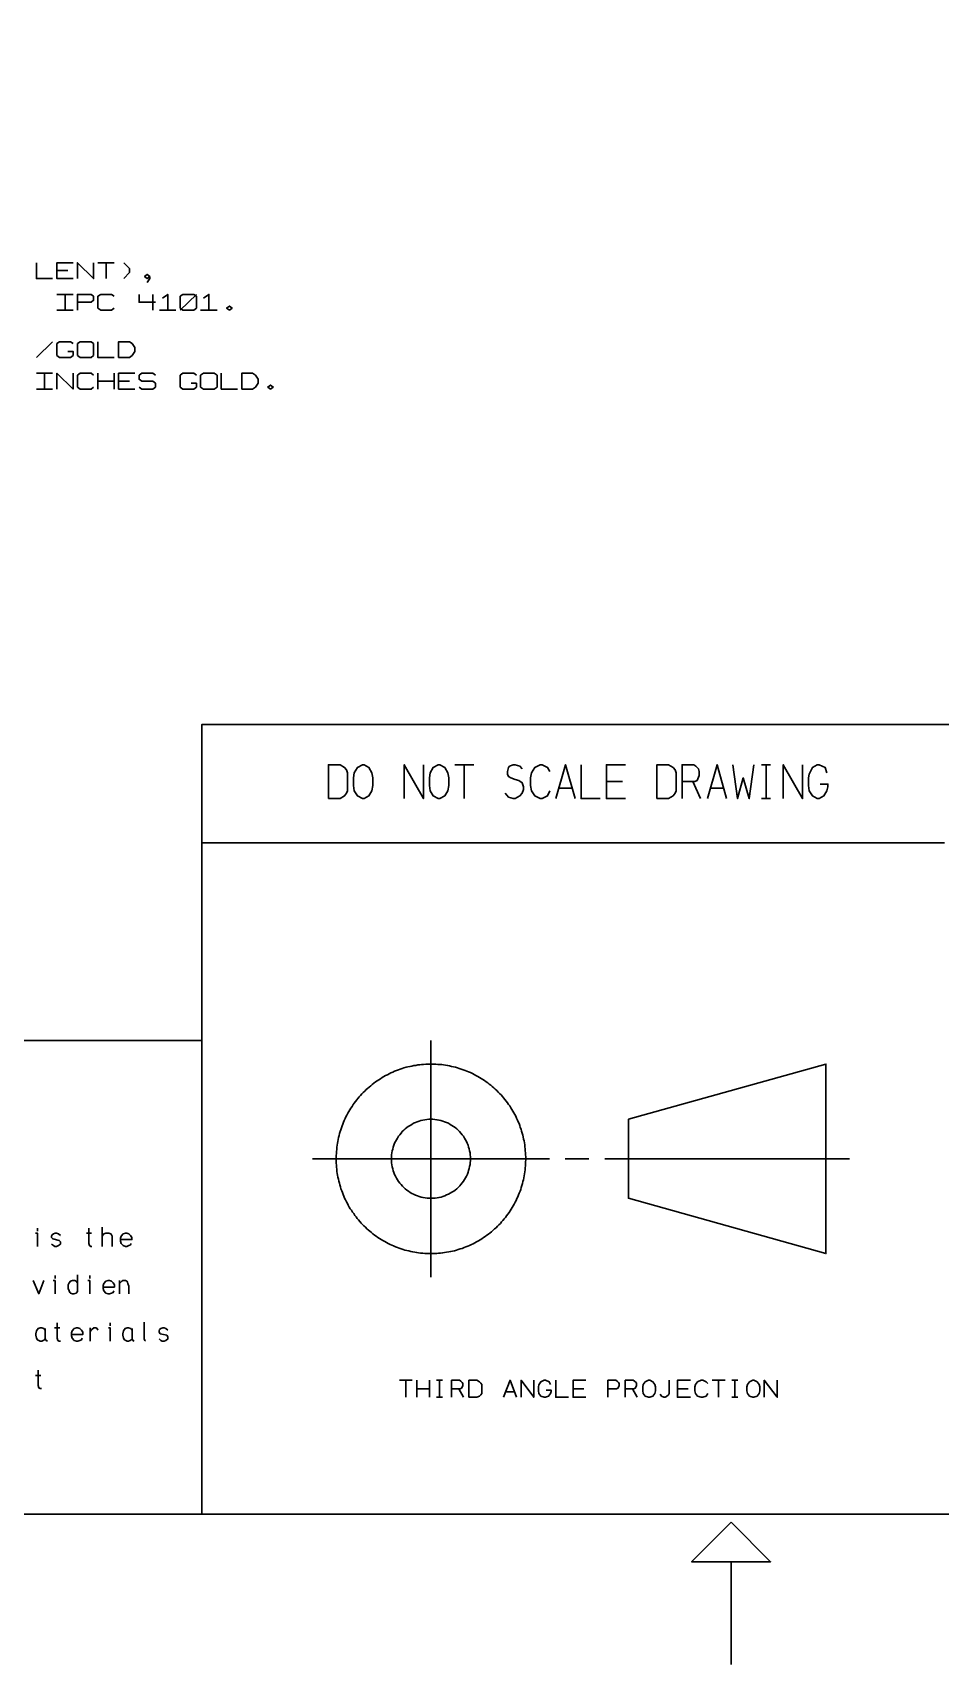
# Model space of a CAD drawing. Header units: millimetres. Extents: x 0 to 1189, y 35 to 806.
# Drawn here: x 472.9 to 630.9, y 35.5 to 319.6 of the extents above; entities that cross this region are included whole.
import ezdxf

# ---------------------------------------------------------------- set-up
doc = ezdxf.new("R2010")
doc.units = ezdxf.units.MM
doc.layers.add('Pen 1', color=7, linetype='Continuous')

msp = doc.modelspace()

# ---------------------------------------------------------------- linework, layer by layer
at = {"layer": 'Pen 1', "color": 7, "lineweight": 30}
for p, q in [((484.27, 279.52), (487.1, 279.52)), ((485.7, 279.52), (485.7, 276.77)), ((477.12, 278.15), (479.02, 278.15)), ((477.12, 274.02), (479.95, 274.02)), ((478.55, 274.02), (478.55, 271.27)), ((493.8, 274.02), (493.8, 271.27)), ((498.58, 271.27), (501.42, 274.02)), ((477.12, 271.27), (479.95, 271.27)), ((495, 271.27), (497.85, 271.27)), ((502.15, 271.27), (505, 271.27)), ((473.55, 263.02), (476.38, 265.77)), ((473.55, 260.27), (476.38, 260.27)), ((474.98, 260.27), (474.98, 257.52)), ((484.27, 257.52), (484.27, 260.27)), ((484.27, 258.9), (487.1, 258.9)), ((487.1, 260.27), (487.1, 257.52)), ((487.85, 258.9), (489.75, 258.9)), ((473.55, 257.52), (476.38, 257.52)), ((546.38, 192.1), (549.72, 192.1)), ((548.05, 186.23), (548.05, 192.1)), ((599.78, 192.1), (601.35, 192.1)), ((600.6, 186.23), (600.6, 192.1)), ((564.47, 188.05), (566.83, 188.05)), ((572.78, 189.2), (575.6, 189.2)), ((587.85, 189.2), (589.15, 186.23)), ((590.88, 188.05), (593.25, 188.05)), ((599.78, 186.23), (601.35, 186.23)), ((631.62, 178.5), (502.35, 178.5)), ((542.25, 144.12), (542.25, 102.88)), ((521.62, 123.5), (562.88, 123.5)), ((565.62, 123.5), (569.75, 123.5)), ((572.5, 123.5), (615.12, 123.5)), ((473.77, 111.45), (473.77, 110.93)), ((485.02, 111.57), (485.02, 108.25)), ((482.25, 110.55), (483.12, 110.55)), ((476.8, 103.2), (476.8, 102.68)), ((482.85, 103.2), (482.85, 102.68)), ((488.05, 102.3), (488.05, 100)), ((476.73, 94.05), (477.62, 94.05)), ((482.9, 94.05), (482.9, 91.75)), ((486.42, 94.95), (486.42, 94.43)), ((473.42, 85.8), (474.33, 85.8)), ((536.75, 84.93), (538.97, 84.93)), ((537.85, 81.97), (537.85, 84.93)), ((539.78, 81.97), (539.78, 84.93)), ((539.78, 83.47), (542, 83.47)), ((542, 84.93), (542, 81.97)), ((543.2, 84.93), (544.25, 84.93)), ((543.72, 81.97), (543.72, 84.93)), ((547.08, 83.47), (547.92, 81.97)), ((555.22, 82.9), (556.8, 82.9)), ((567, 83.47), (568.88, 83.47)), ((577.33, 83.47), (578.17, 81.97)), ((585.15, 83.47), (587.03, 83.47)), ((591.2, 84.93), (593.45, 84.93)), ((592.33, 81.97), (592.33, 84.93)), ((594.62, 84.93), (595.67, 84.93)), ((595.17, 81.97), (595.17, 84.93)), ((543.2, 81.97), (544.25, 81.97)), ((594.62, 81.97), (595.67, 81.97)), ((594.5, 35.47), (594.5, 53.35))]:
    msp.add_line(p, q, dxfattribs=at)
for points in [[(26.55, 776.72), (1162.45, 776.72), (1162.45, 61.62), (26.55, 61.62), (26.55, 776.72)], [(473.55, 279.52), (473.55, 276.77), (476.38, 276.77)], [(479.95, 276.77), (477.12, 276.77), (477.12, 279.52), (479.95, 279.52)], [(480.7, 276.77), (480.7, 279.52), (483.52, 276.77), (483.52, 279.52)], [(488.8, 276.77), (489.75, 277.83), (489.75, 278.5), (488.8, 279.52)], [(493.33, 277.12), (492.85, 276.77), (492.38, 277.12), (492.85, 277.48), (493.33, 277.12), (493.33, 276.77), (492.85, 276.1)], [(480.7, 271.27), (480.7, 274.02), (483.08, 274.02), (483.52, 273.7), (483.52, 273), (483.08, 272.65), (480.7, 272.65)], [(487.1, 271.62), (486.65, 271.27), (484.75, 271.27), (484.27, 271.62), (484.27, 273.7), (484.75, 274.02), (486.65, 274.02), (487.1, 273.7)], [(491.42, 274.02), (491.42, 272.65), (494.27, 272.65)], [(496.42, 271.27), (496.42, 274.02), (495.48, 273.35)], [(498.58, 271.62), (498.58, 273.7), (499.05, 274.02), (500.95, 274.02), (501.42, 273.7), (501.42, 271.62), (500.95, 271.27), (499.05, 271.27), (498.58, 271.62)], [(503.58, 271.27), (503.58, 274.02), (502.62, 273.35)], [(507.15, 271.27), (506.67, 271.62), (507.15, 271.98), (507.62, 271.62), (507.15, 271.27)], [(479.02, 264.08), (479.95, 264.08), (479.95, 263.38), (479.5, 263.02), (477.6, 263.02), (477.12, 263.38), (477.12, 265.45), (477.6, 265.77), (479.5, 265.77), (479.95, 265.45)], [(480.7, 263.38), (481.17, 263.02), (483.08, 263.02), (483.52, 263.38), (483.52, 265.45), (483.08, 265.77), (481.17, 265.77), (480.7, 265.45), (480.7, 263.38)], [(484.27, 265.77), (484.27, 263.02), (487.1, 263.02)], [(487.85, 263.02), (487.85, 265.77), (489.75, 265.77), (490.23, 265.45), (490.7, 264.75), (490.7, 264.08), (490.23, 263.38), (489.75, 263.02), (487.85, 263.02)], [(477.12, 257.52), (477.12, 260.27), (479.95, 257.52), (479.95, 260.27)], [(483.52, 257.88), (483.08, 257.52), (481.17, 257.52), (480.7, 257.88), (480.7, 259.92), (481.17, 260.27), (483.08, 260.27), (483.52, 259.92)], [(490.7, 257.52), (487.85, 257.52), (487.85, 260.27), (490.7, 260.27)], [(491.42, 257.88), (491.9, 257.52), (493.8, 257.52), (494.27, 257.88), (494.27, 258.55), (493.8, 258.9), (491.9, 258.9), (491.42, 259.25), (491.42, 259.92), (491.9, 260.27), (493.8, 260.27), (494.27, 259.92)], [(500.48, 258.55), (501.42, 258.55), (501.42, 257.88), (500.95, 257.52), (499.05, 257.52), (498.58, 257.88), (498.58, 259.92), (499.05, 260.27), (500.95, 260.27), (501.42, 259.92)], [(502.15, 257.88), (502.62, 257.52), (504.52, 257.52), (505, 257.88), (505, 259.92), (504.52, 260.27), (502.62, 260.27), (502.15, 259.92), (502.15, 257.88)], [(505.73, 260.27), (505.73, 257.52), (508.58, 257.52)], [(509.3, 257.52), (509.3, 260.27), (511.2, 260.27), (511.67, 259.92), (512.15, 259.25), (512.15, 258.55), (511.67, 257.88), (511.2, 257.52), (509.3, 257.52)], [(514.3, 257.52), (513.83, 257.88), (514.3, 258.23), (514.78, 257.88), (514.3, 257.52)], [(1162.45, 199.12), (502.35, 199.12), (502.35, 61.62), (1162.45, 61.62), (1162.45, 199.12)], [(524.38, 186.23), (524.38, 192.1), (526.42, 192.1), (527.2, 191.65), (527.53, 191.2), (527.72, 190.73), (527.72, 187.6), (527.53, 187.15), (527.2, 186.68), (526.42, 186.23), (524.38, 186.23)], [(530.6, 192.1), (530.3, 192.1), (529.45, 191.65), (528.88, 190.73), (528.78, 189.82), (528.78, 188.52), (528.88, 187.6), (529.45, 186.68), (530.3, 186.23), (530.6, 186.23), (531.45, 186.68), (531.97, 187.6), (532.12, 188.52), (532.12, 189.82), (531.97, 190.73), (531.45, 191.65), (530.6, 192.1)], [(537.58, 186.23), (537.58, 192.1), (540.92, 186.23), (540.92, 192.1)], [(543.8, 192.1), (543.5, 192.1), (542.65, 191.65), (542.08, 190.73), (541.97, 189.82), (541.97, 188.52), (542.08, 187.6), (542.65, 186.68), (543.5, 186.23), (543.8, 186.23), (544.65, 186.68), (545.17, 187.6), (545.33, 188.52), (545.33, 189.82), (545.17, 190.73), (544.65, 191.65), (543.8, 192.1)], [(558.15, 191.43), (557.72, 191.88), (556.92, 192.1), (556.55, 192.1), (555.92, 191.88), (555.75, 191.65), (555.55, 190.95), (555.55, 190.5), (555.75, 190.05), (556.15, 189.82), (556.92, 189.57), (557.55, 189.35), (558.15, 188.98), (558.35, 188.27), (558.35, 187.82), (558.15, 187.15), (557.72, 186.68), (556.92, 186.23), (556.55, 186.23), (555.75, 186.45), (555.17, 187.15)], [(562.92, 190.95), (562.55, 191.65), (561.62, 192.1), (561.25, 192.1), (560.3, 191.65), (559.75, 190.73), (559.58, 189.82), (559.58, 188.52), (559.75, 187.6), (560.3, 186.68), (561.25, 186.23), (561.62, 186.23), (562.55, 186.68), (562.92, 187.6)], [(563.97, 186.23), (565.65, 192.1), (567.33, 186.23)], [(568.38, 192.1), (568.38, 186.23), (571.72, 186.23)], [(576.12, 192.1), (572.78, 192.1), (572.78, 186.23), (576.12, 186.23)], [(581.58, 186.23), (581.58, 192.1), (583.62, 192.1), (584.4, 191.65), (584.75, 191.2), (584.92, 190.73), (584.92, 187.6), (584.75, 187.15), (584.4, 186.68), (583.62, 186.23), (581.58, 186.23)], [(585.97, 186.23), (585.97, 192.1), (588.03, 192.1), (588.38, 191.88), (588.8, 191.43), (588.95, 190.95), (588.95, 190.27), (588.58, 189.35), (588.2, 189.2), (585.97, 189.2)], [(590.38, 186.23), (592.05, 192.1), (593.72, 186.23)], [(594.78, 192.1), (595.62, 186.23), (596.6, 189.82), (597.65, 186.23), (598.47, 192.1)], [(603.58, 186.23), (603.58, 192.1), (606.95, 186.23), (606.95, 192.1)], [(611.17, 190.73), (610.85, 191.65), (609.8, 192.1), (609.5, 192.1), (608.67, 191.65), (608.1, 190.5), (607.97, 189.82), (607.97, 188.52), (608.1, 187.6), (608.67, 186.68), (609.5, 186.23), (609.8, 186.23), (610.65, 186.68), (611.17, 187.6), (611.35, 188.27), (611.35, 188.75), (610, 188.75)], [(502.35, 144.12), (331.83, 144.12), (331.83, 61.62), (502.35, 61.62), (502.35, 144.12)], [(558.75, 123.5), (558.75, 123.85), (558.72, 124.2), (558.7, 124.55), (558.67, 124.9), (558.65, 125.22), (558.6, 125.57), (558.58, 125.93), (558.5, 126.28), (558.45, 126.62), (558.38, 126.95), (558.3, 127.3), (558.22, 127.62), (558.12, 127.97), (558.03, 128.3), (557.92, 128.65), (557.8, 128.98), (557.7, 129.3), (557.58, 129.62), (557.42, 129.95), (557.3, 130.25), (557.15, 130.57), (557, 130.9), (556.83, 131.2), (556.67, 131.5), (556.5, 131.8), (556.33, 132.1), (556.12, 132.4), (555.95, 132.7), (555.75, 132.98), (555.55, 133.27), (555.33, 133.55), (555.12, 133.82), (554.9, 134.1), (554.67, 134.35), (554.45, 134.62), (554.2, 134.88), (553.95, 135.12), (553.7, 135.38), (553.45, 135.6), (553.2, 135.85), (552.92, 136.07), (552.67, 136.3), (552.4, 136.5), (552.12, 136.73), (551.83, 136.93), (551.55, 137.12), (551.25, 137.32), (550.97, 137.5), (550.67, 137.68), (550.38, 137.85), (550.08, 138.02), (549.75, 138.2), (549.45, 138.35), (549.12, 138.5), (548.8, 138.62), (548.5, 138.77), (548.17, 138.9), (547.85, 139.02), (547.5, 139.12), (547.17, 139.25), (546.85, 139.35), (546.5, 139.45), (546.17, 139.52), (545.83, 139.6), (545.5, 139.68), (545.15, 139.75), (544.8, 139.8), (544.45, 139.85), (544.12, 139.9), (543.78, 139.93), (543.42, 139.95), (543.08, 139.98), (542.72, 140), (542.38, 140), (542.03, 140), (541.67, 140), (541.33, 139.98), (540.97, 139.95), (540.62, 139.93), (540.3, 139.88), (539.95, 139.85), (539.6, 139.77), (539.25, 139.73), (538.9, 139.65), (538.58, 139.57), (538.22, 139.5), (537.9, 139.43), (537.55, 139.32), (537.22, 139.23), (536.9, 139.1), (536.58, 139), (536.25, 138.88), (535.92, 138.75), (535.6, 138.6), (535.28, 138.45), (534.97, 138.3), (534.65, 138.15), (534.35, 138), (534.05, 137.82), (533.75, 137.65), (533.45, 137.45), (533.15, 137.27), (532.88, 137.07), (532.58, 136.88), (532.3, 136.68), (532.03, 136.45), (531.75, 136.23), (531.47, 136), (531.22, 135.77), (530.97, 135.55), (530.72, 135.3), (530.47, 135.05), (530.22, 134.8), (530, 134.55), (529.75, 134.3), (529.53, 134.02), (529.33, 133.75), (529.1, 133.48), (528.9, 133.2), (528.7, 132.93), (528.5, 132.62), (528.3, 132.32), (528.12, 132.05), (527.95, 131.75), (527.78, 131.43), (527.6, 131.12), (527.45, 130.82), (527.3, 130.5), (527.15, 130.18), (527.03, 129.88), (526.88, 129.55), (526.78, 129.23), (526.65, 128.9), (526.53, 128.55), (526.42, 128.23), (526.33, 127.9), (526.25, 127.55), (526.17, 127.22), (526.1, 126.88), (526.03, 126.53), (525.95, 126.2), (525.9, 125.85), (525.85, 125.5), (525.83, 125.15), (525.8, 124.8), (525.78, 124.45), (525.75, 124.1), (525.75, 123.75), (525.75, 123.43), (525.75, 123.07), (525.75, 122.72), (525.78, 122.38), (525.8, 122.03), (525.85, 121.68), (525.88, 121.32), (525.92, 120.97), (526, 120.65), (526.05, 120.3), (526.12, 119.95), (526.2, 119.62), (526.3, 119.28), (526.38, 118.95), (526.47, 118.6), (526.58, 118.28), (526.7, 117.95), (526.83, 117.62), (526.95, 117.3), (527.08, 116.97), (527.22, 116.65), (527.38, 116.35), (527.53, 116.03), (527.7, 115.72), (527.85, 115.43), (528.03, 115.1), (528.2, 114.82), (528.4, 114.53), (528.6, 114.22), (528.8, 113.95), (529, 113.65), (529.2, 113.38), (529.42, 113.1), (529.65, 112.85), (529.88, 112.57), (530.1, 112.32), (530.35, 112.07), (530.58, 111.82), (530.83, 111.57), (531.1, 111.32), (531.35, 111.1), (531.62, 110.88), (531.88, 110.65), (532.15, 110.43), (532.42, 110.22), (532.72, 110.03), (533, 109.82), (533.3, 109.62), (533.6, 109.45), (533.88, 109.28), (534.2, 109.1), (534.5, 108.93), (534.8, 108.78), (535.12, 108.6), (535.42, 108.47), (535.75, 108.32), (536.08, 108.2), (536.4, 108.07), (536.72, 107.95), (537.05, 107.82), (537.4, 107.72), (537.72, 107.62), (538.05, 107.53), (538.4, 107.45), (538.72, 107.38), (539.08, 107.3), (539.42, 107.25), (539.78, 107.18), (540.1, 107.12), (540.45, 107.1), (540.8, 107.05), (541.15, 107.03), (541.5, 107), (541.85, 107), (542.2, 107), (542.55, 107), (542.9, 107), (543.25, 107.03), (543.58, 107.05), (543.92, 107.07), (544.28, 107.12), (544.62, 107.18), (544.97, 107.22), (545.33, 107.28), (545.65, 107.35), (546, 107.43), (546.33, 107.5), (546.67, 107.6), (547, 107.7), (547.33, 107.8), (547.67, 107.9), (548, 108.03), (548.33, 108.15), (548.65, 108.28), (548.97, 108.43), (549.28, 108.57), (549.6, 108.72), (549.9, 108.88), (550.2, 109.05), (550.53, 109.22), (550.83, 109.4), (551.1, 109.57), (551.4, 109.78), (551.7, 109.97), (551.97, 110.18), (552.25, 110.38), (552.53, 110.6), (552.8, 110.8), (553.08, 111.05), (553.33, 111.28), (553.58, 111.5), (553.83, 111.75), (554.08, 112), (554.33, 112.25), (554.55, 112.5), (554.78, 112.78), (555, 113.03), (555.22, 113.3), (555.42, 113.57), (555.65, 113.88), (555.85, 114.15), (556.03, 114.45), (556.22, 114.72), (556.4, 115.03), (556.58, 115.32), (556.75, 115.62), (556.92, 115.95), (557.08, 116.25), (557.22, 116.57), (557.38, 116.88), (557.5, 117.2), (557.62, 117.53), (557.75, 117.85), (557.88, 118.18), (557.97, 118.53), (558.08, 118.85), (558.17, 119.18), (558.25, 119.53), (558.35, 119.85), (558.4, 120.2), (558.47, 120.55), (558.53, 120.9), (558.6, 121.22), (558.62, 121.57), (558.67, 121.93), (558.7, 122.28), (558.72, 122.62), (558.72, 122.97), (558.75, 123.32), (558.75, 123.5)], [(576.62, 130.38), (576.62, 116.62), (611, 107), (611, 140), (576.62, 130.38)], [(549.12, 123.5), (549.1, 123.85), (549.08, 124.2), (549.05, 124.55), (548.97, 124.88), (548.9, 125.22), (548.8, 125.55), (548.7, 125.88), (548.55, 126.2), (548.42, 126.53), (548.25, 126.82), (548.08, 127.12), (547.88, 127.43), (547.67, 127.7), (547.45, 127.97), (547.22, 128.25), (546.97, 128.48), (546.72, 128.73), (546.45, 128.95), (546.17, 129.15), (545.88, 129.32), (545.58, 129.5), (545.28, 129.68), (544.95, 129.82), (544.62, 129.95), (544.3, 130.05), (543.95, 130.15), (543.62, 130.23), (543.28, 130.3), (542.92, 130.35), (542.58, 130.38), (542.22, 130.38), (541.88, 130.38), (541.55, 130.35), (541.2, 130.3), (540.85, 130.23), (540.5, 130.15), (540.17, 130.05), (539.85, 129.95), (539.53, 129.8), (539.2, 129.68), (538.9, 129.5), (538.6, 129.32), (538.3, 129.12), (538.03, 128.93), (537.75, 128.7), (537.5, 128.48), (537.25, 128.23), (537.03, 127.97), (536.8, 127.7), (536.6, 127.43), (536.4, 127.12), (536.22, 126.82), (536.08, 126.53), (535.92, 126.2), (535.8, 125.88), (535.67, 125.55), (535.58, 125.2), (535.5, 124.88), (535.45, 124.53), (535.4, 124.18), (535.38, 123.82), (535.38, 123.47), (535.38, 123.12), (535.4, 122.78), (535.45, 122.45), (535.5, 122.1), (535.6, 121.75), (535.67, 121.43), (535.8, 121.1), (535.92, 120.78), (536.08, 120.45), (536.25, 120.15), (536.42, 119.85), (536.6, 119.55), (536.83, 119.28), (537.05, 119), (537.28, 118.75), (537.53, 118.5), (537.78, 118.28), (538.05, 118.05), (538.33, 117.85), (538.62, 117.65), (538.92, 117.47), (539.22, 117.32), (539.55, 117.18), (539.88, 117.05), (540.2, 116.93), (540.55, 116.82), (540.88, 116.75), (541.22, 116.7), (541.58, 116.65), (541.92, 116.62), (542.28, 116.62), (542.62, 116.62), (542.97, 116.65), (543.3, 116.7), (543.65, 116.78), (544, 116.85), (544.33, 116.95), (544.65, 117.05), (544.97, 117.2), (545.3, 117.32), (545.6, 117.5), (545.9, 117.68), (546.2, 117.88), (546.47, 118.07), (546.75, 118.3), (547, 118.53), (547.25, 118.78), (547.47, 119.05), (547.7, 119.3), (547.9, 119.6), (548.1, 119.88), (548.28, 120.18), (548.42, 120.5), (548.58, 120.82), (548.7, 121.15), (548.8, 121.47), (548.9, 121.8), (548.97, 122.15), (549.05, 122.5), (549.08, 122.82), (549.1, 123.18), (549.12, 123.5)], [(482.67, 111.45), (482.67, 108.78), (482.8, 108.38), (483.02, 108.25), (483.23, 108.25)], [(473.42, 110.55), (473.77, 110.55), (473.77, 108.25)], [(477.75, 110.15), (477.4, 110.43), (477.08, 110.55), (476.85, 110.55), (476.52, 110.43), (476.3, 110.28), (476.17, 110.03), (476.17, 109.8), (476.42, 109.55), (477.52, 109.3), (477.75, 109.03), (477.75, 108.65), (477.4, 108.38), (477.08, 108.25), (476.75, 108.25), (476.52, 108.38), (476.17, 108.65)], [(485.02, 110.03), (485.15, 110.28), (485.3, 110.43), (485.65, 110.55), (486.15, 110.55), (486.5, 110.43), (486.65, 110.28), (486.77, 110.03), (486.77, 108.25)], [(488.17, 109.43), (490.17, 109.43), (490.17, 109.8), (489.95, 110.15), (489.67, 110.43), (489.3, 110.55), (489.05, 110.55), (488.67, 110.43), (488.33, 110.03), (488.17, 109.68), (488.17, 109.15), (488.33, 108.78), (488.67, 108.38), (489.05, 108.25), (489.3, 108.25), (489.67, 108.38), (489.95, 108.5), (490.05, 108.78)], [(473, 102.3), (473.95, 100), (474.85, 102.3)], [(476.45, 102.3), (476.8, 102.3), (476.8, 100)], [(480.73, 101.9), (480.45, 102.18), (480.23, 102.3), (479.83, 102.3), (479.48, 102.18), (479.25, 101.9), (479.1, 101.55), (479.1, 100.9), (479.25, 100.53), (479.35, 100.25), (479.48, 100.12), (479.83, 100), (480.1, 100), (480.45, 100.12), (480.73, 100.4), (480.73, 103.32)], [(482.5, 102.3), (482.85, 102.3), (482.85, 100)], [(485.15, 101.18), (487.15, 101.18), (487.15, 101.55), (486.92, 101.9), (486.65, 102.18), (486.27, 102.3), (486.02, 102.3), (485.65, 102.18), (485.3, 101.78), (485.15, 101.43), (485.15, 100.9), (485.3, 100.53), (485.65, 100.12), (486.02, 100), (486.27, 100), (486.65, 100.12), (486.92, 100.25), (487.02, 100.53)], [(488.05, 101.78), (488.4, 102.18), (488.62, 102.3), (489.08, 102.3), (489.27, 102.18), (489.4, 102.03), (489.5, 101.78), (489.65, 101.3), (489.65, 100)], [(475.08, 93.65), (474.85, 93.93), (474.48, 94.05), (474.23, 94.05), (473.85, 93.93), (473.6, 93.53), (473.48, 93.05), (473.48, 92.78), (473.6, 92.28), (473.73, 92), (473.98, 91.88), (474.23, 91.75), (474.48, 91.75), (474.73, 91.88), (474.95, 92), (475.08, 92.15)], [(475.08, 93.93), (475.08, 92.15), (475.23, 91.88), (475.48, 91.75)], [(477.17, 94.95), (477.17, 92.28), (477.3, 91.88), (477.52, 91.75), (477.73, 91.75)], [(479.65, 92.93), (481.65, 92.93), (481.65, 93.3), (481.42, 93.65), (481.12, 93.93), (480.77, 94.05), (480.52, 94.05), (480.15, 93.93), (479.8, 93.53), (479.65, 93.18), (479.65, 92.65), (479.8, 92.28), (480.15, 91.88), (480.52, 91.75), (480.77, 91.75), (481.12, 91.88), (481.42, 92), (481.52, 92.28)], [(482.9, 93.43), (483.23, 93.78), (483.58, 94.05), (483.9, 94.05), (484.12, 93.93), (484.25, 93.65)], [(486.08, 94.05), (486.42, 94.05), (486.42, 91.75)], [(490.23, 93.65), (489.98, 93.93), (489.6, 94.05), (489.35, 94.05), (488.98, 93.93), (488.73, 93.53), (488.6, 93.05), (488.6, 92.78), (488.73, 92.28), (488.88, 92), (489.1, 91.88), (489.35, 91.75), (489.6, 91.75), (489.85, 91.88), (490.08, 92), (490.23, 92.15)], [(490.23, 93.93), (490.23, 92.15), (490.35, 91.88), (490.6, 91.75)], [(492.3, 95.07), (492.3, 92.15), (492.42, 91.88), (492.52, 91.75)], [(496.45, 93.65), (496.1, 93.93), (495.77, 94.05), (495.55, 94.05), (495.23, 93.93), (495, 93.78), (494.9, 93.53), (494.9, 93.3), (495.12, 93.05), (496.25, 92.78), (496.45, 92.53), (496.45, 92.15), (496.1, 91.88), (495.77, 91.75), (495.45, 91.75), (495.23, 91.88), (494.9, 92.15)], [(473.88, 86.7), (473.88, 84.03), (474, 83.62), (474.23, 83.5), (474.42, 83.5)], [(545.83, 81.97), (545.83, 84.93), (547.2, 84.93), (547.42, 84.8), (547.7, 84.57), (547.8, 84.35), (547.8, 84), (547.55, 83.55), (547.3, 83.47), (545.83, 83.47)], [(548.85, 81.97), (548.85, 84.93), (550.22, 84.93), (550.72, 84.68), (550.95, 84.45), (551.08, 84.22), (551.08, 82.65), (550.95, 82.43), (550.72, 82.2), (550.22, 81.97), (548.85, 81.97)], [(554.9, 81.97), (556.03, 84.93), (557.12, 81.97)], [(557.92, 81.97), (557.92, 84.93), (560.15, 81.97), (560.15, 84.93)], [(563.08, 84.22), (562.85, 84.68), (562.17, 84.93), (561.97, 84.93), (561.4, 84.68), (561.03, 84.12), (560.95, 83.78), (560.95, 83.12), (561.03, 82.65), (561.4, 82.2), (561.97, 81.97), (562.17, 81.97), (562.72, 82.2), (563.08, 82.65), (563.17, 83), (563.17, 83.22), (562.3, 83.22)], [(563.97, 84.93), (563.97, 81.97), (566.2, 81.97)], [(569.22, 84.93), (567, 84.93), (567, 81.97), (569.22, 81.97)], [(573.05, 81.97), (573.05, 84.93), (574.42, 84.93), (574.65, 84.8), (574.92, 84.57), (575.03, 84.35), (575.03, 84), (574.78, 83.55), (574.53, 83.47), (573.05, 83.47)], [(576.08, 81.97), (576.08, 84.93), (577.45, 84.93), (577.67, 84.8), (577.95, 84.57), (578.05, 84.35), (578.05, 84), (577.8, 83.55), (577.55, 83.47), (576.08, 83.47)], [(580.33, 84.93), (580.12, 84.93), (579.55, 84.68), (579.17, 84.22), (579.1, 83.78), (579.1, 83.12), (579.17, 82.65), (579.55, 82.2), (580.12, 81.97), (580.33, 81.97), (580.88, 82.2), (581.22, 82.65), (581.35, 83.12), (581.35, 83.78), (581.22, 84.22), (580.88, 84.68), (580.33, 84.93)], [(583.7, 84.93), (583.7, 82.65), (583.58, 82.43), (583.25, 82.1), (583.03, 81.97), (582.78, 81.97), (582.35, 82.2), (582.12, 82.55)], [(587.4, 84.93), (585.15, 84.93), (585.15, 81.97), (587.4, 81.97)], [(590.42, 84.35), (590.15, 84.68), (589.55, 84.93), (589.3, 84.93), (588.65, 84.68), (588.3, 84.22), (588.17, 83.78), (588.17, 83.12), (588.3, 82.65), (588.65, 82.2), (589.3, 81.97), (589.55, 81.97), (590.15, 82.2), (590.42, 82.65)], [(598.47, 84.93), (598.28, 84.93), (597.7, 84.68), (597.33, 84.22), (597.25, 83.78), (597.25, 83.12), (597.33, 82.65), (597.7, 82.2), (598.28, 81.97), (598.47, 81.97), (599.03, 82.2), (599.4, 82.65), (599.5, 83.12), (599.5, 83.78), (599.4, 84.22), (599.03, 84.68), (598.47, 84.93)], [(600.28, 81.97), (600.28, 84.93), (602.53, 81.97), (602.53, 84.93)], [(594.5, 60.25), (587.62, 53.35), (601.38, 53.35), (594.5, 60.25)]]:
    msp.add_lwpolyline(points, dxfattribs=at)

doc.saveas('drawing.dxf')
